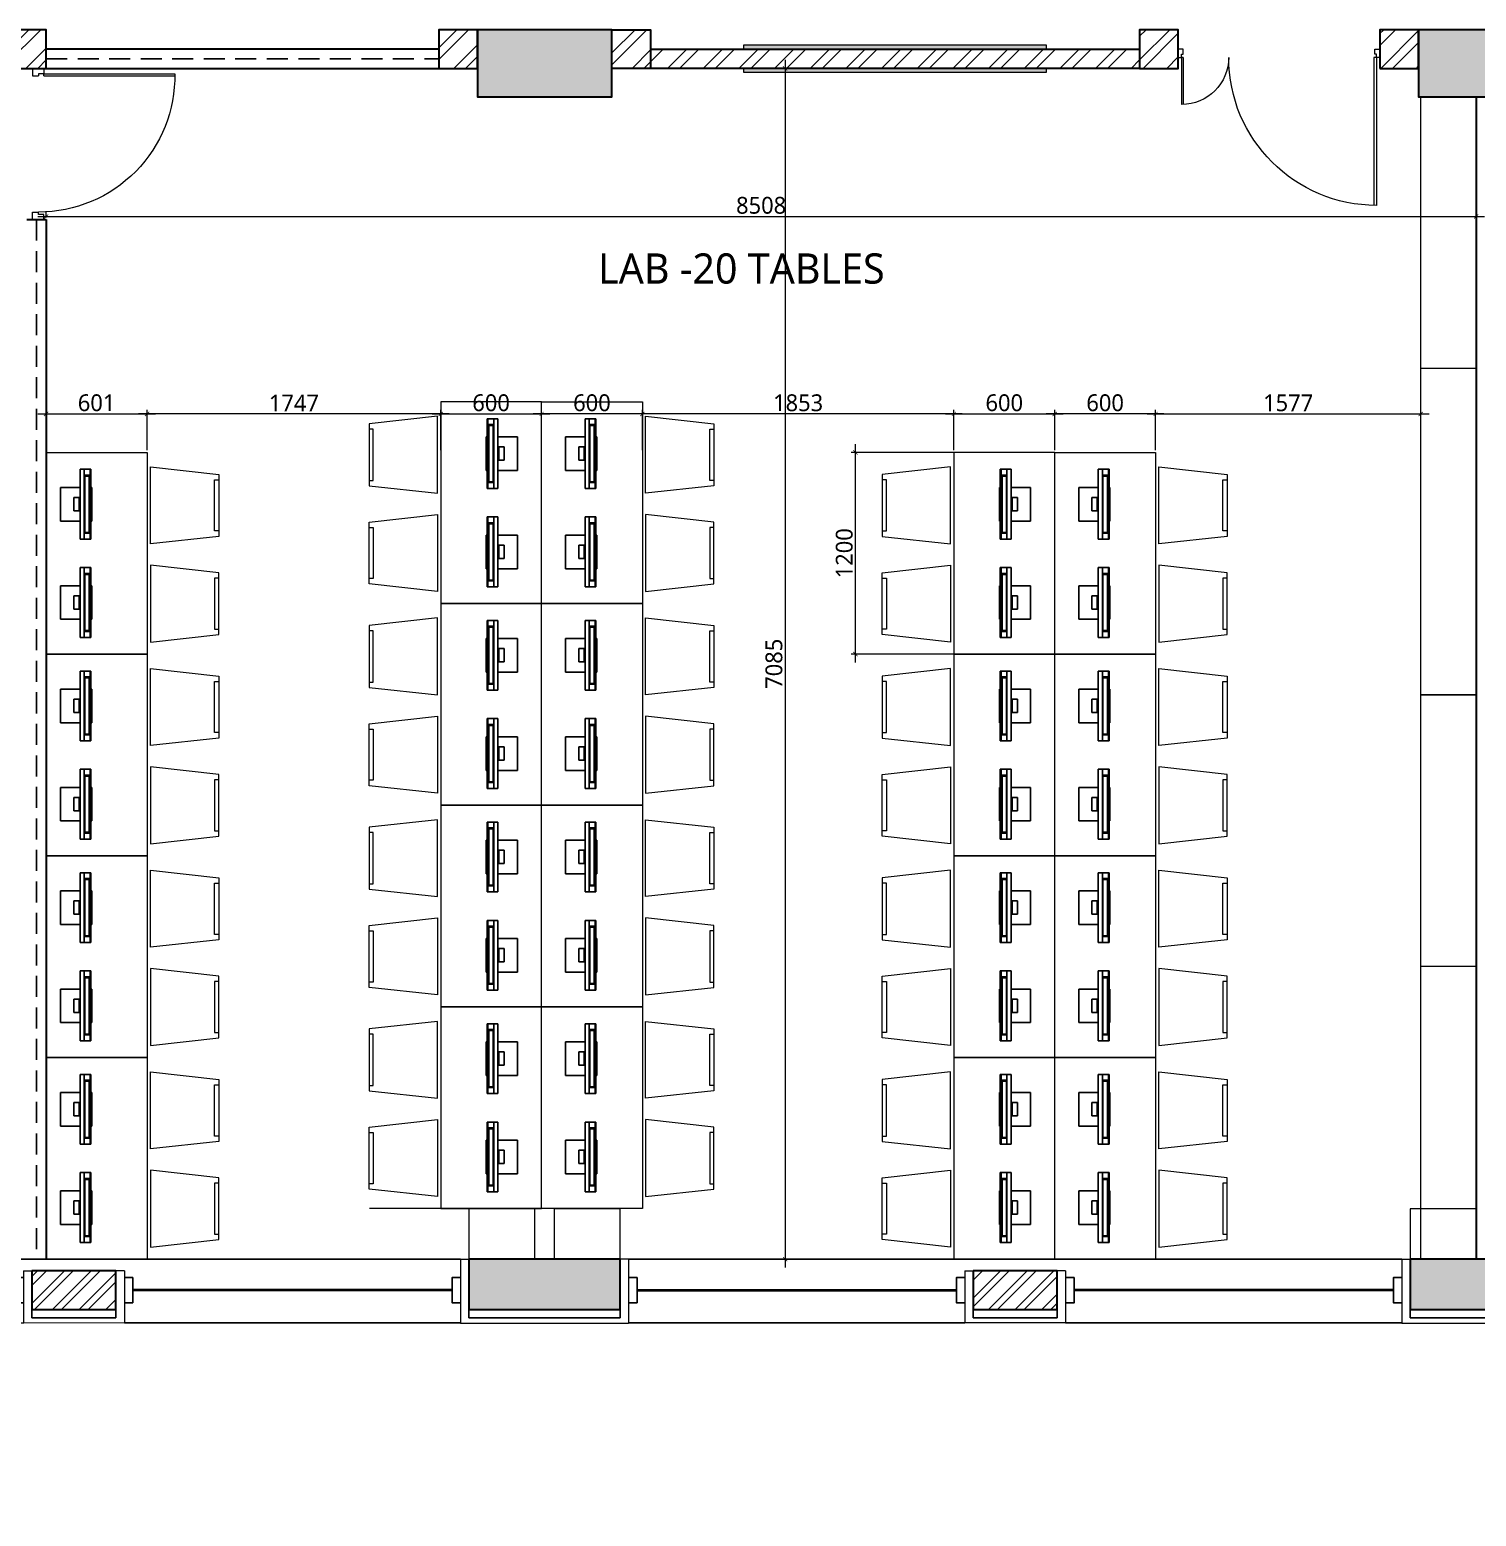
# Model space of a CAD drawing. Header units: millimetres. Extents: x 897770 to 1185420, y -692043 to -233237.
# Drawn here: x 913354 to 921961, y -596794 to -587949 of the extents above; entities that cross this region are included whole.
import ezdxf

# ---------------------------------------------------------------- set-up
doc = ezdxf.new("R2010")
doc.units = ezdxf.units.MM
doc.header["$MEASUREMENT"] = 0
doc.header["$PDMODE"] = 67
doc.linetypes.add('HIDDEN', pattern=[0.375, 0.25, -0.125])
doc.layers.get('Defpoints').update_dxf_attribs({"color": 6})
for name, color, linetype, lineweight in [('A-Detail Lines', 8, 'Continuous', 25), ('A-Door', 4, 'Continuous', 9), ('A-Wall Sec', 1, 'Continuous', 30), ('A-WIN', 5, 'Continuous', 25), ('ele l', 6, 'Continuous', 15), ('Fire pipe', 80, 'Continuous', 15), ('frntr', 32, 'Continuous', 13), ('I-Furniture', 34, 'Continuous', 13), ('P-SANR-FIXT', 6, 'Continuous', 9), ('S-Concrete', 40, 'Continuous', 30), ('ST CLADDING PLAN', 6, 'Continuous', 9), ('text', 7, 'Continuous', 5)]:
    doc.layers.add(name, color=color, linetype=linetype, lineweight=lineweight)
for name, color, linetype in [('A-Wall Patt', 8, 'Continuous'), ('A-Window', 4, 'Continuous'), ('S-Conc Patt', 9, 'Continuous')]:
    doc.layers.add(name, color=color, linetype=linetype)
doc.styles.get("Standard").update_dxf_attribs({"font": 'trebuc.ttf'})
doc.dimstyles.new('IIITD_WD_M @ 50', dxfattribs={"dimscale": 50, "dimtxt": 2, "dimasz": 0.5, "dimexe": 0.5, "dimexo": 0.25, "dimgap": 0.3, "dimtad": 1, "dimdec": 0, "dimrnd": 1, "dimzin": 0, "dimdsep": 46, "dimtxsty": 'Standard', "dimblk": 'ARCHTICK', "dimcen": 0.2, "dimdle": 1, "dimclrd": 8, "dimclre": 9, "dimadec": 0, "dimazin": 0, "dimtfac": 1, "dimtdec": 0, "dimtofl": 0, "dimtmove": 0, "dimatfit": 0, "dimfxl": 1, "dimtolj": 1, "dimtzin": 0, "dimlwd": -1, "dimlwe": -1, "dimarcsym": 0})
pattern_1 = [(45, (-7e-06, -78953.36), (-106.066017, 106.066017), []), (45, (70.71, -78953.36), (-106.066017, 106.066017), [])]

# ---------------------------------------------------------------- blocks, each defined once
blk = doc.blocks.new('block lft')
at = {"layer": 'S-Conc Patt'}
for points in [[(814964.5, -280341), (814964.5, -280741), (815764.5, -280741), (815764.5, -280341)], [(820564.5, -280341), (820564.5, -280741), (821364.5, -280741), (821364.5, -280341)], [(815814.5, -287956), (815814.5, -287656), (814914.5, -287656), (814914.5, -287956)], [(821414.5, -287956), (821414.5, -287656), (820514.5, -287656), (820514.5, -287956)]]:
    blk.add_hatch(color=256, dxfattribs=at).paths.add_polyline_path(points)
at = {"layer": 'S-Concrete'}
for points in [[(814964.5, -280341), (814964.5, -280741), (815764.5, -280741), (815764.5, -280341)], [(820564.5, -280341), (820564.5, -280741), (821364.5, -280741), (821364.5, -280341)], [(814914.5, -287656), (814914.5, -287956), (815814.5, -287956), (815814.5, -287656)], [(820514.5, -287656), (820514.5, -287956), (821414.5, -287956), (821414.5, -287656)]]:
    blk.add_lwpolyline(points, close=True, dxfattribs=at)
blk = doc.blocks.new('t4ww4tw3')
at = {"color": 6}
blk.add_blockref('block lft', (-48947, -228655.1), dxfattribs=at)
blk = doc.blocks.new('ERGEWRGR')
at = {"layer": 'A-Wall Patt'}
h = blk.add_hatch(dxfattribs=at)
h.set_pattern_fill('ANSI32', color=256, scale=300, angle=345, style=0)
h.paths.add_polyline_path([(938136.7, -368100.3), (938196.3, -367878.2), (938679.2, -368007.6), (938619.7, -368229.7)])
at = {"layer": 'A-Detail Lines'}
for p, q in [((938136.7, -368100.3, 0), (938123.8, -368148.6, 0)), ((938606.8, -368278, 0), (938123.8, -368148.6, 0)), ((938619.7, -368229.7, 0), (938606.8, -368278, 0))]:
    blk.add_line(p, q, dxfattribs=at)
at = {"layer": 'A-Wall Sec', "elevation": 0}
blk.add_lwpolyline([(938196.3, -367878.2), (938136.7, -368100.3), (938619.7, -368229.7), (938679.2, -368007.6)], close=True, dxfattribs=at)
blk.add_lwpolyline([(938196.3, -367878.2), (938136.7, -368100.3), (938619.7, -368229.7), (938679.2, -368007.6)], close=True, dxfattribs=at)
at = {"layer": 'A-WIN', "color": 2, "lineweight": 40}
blk.add_line((940581.3, -368636.3, 0), (938746.1, -368144.5, 0), dxfattribs=at)
at = {"layer": 'A-WIN', "color": 2, "lineweight": 40, "elevation": 0}
blk.add_lwpolyline([(936741.8, -367607.5), (938069.9, -367963.4)], dxfattribs=at)
blk.add_lwpolyline([(936741.8, -367607.5), (938069.9, -367963.4)], dxfattribs=at)
at = {"layer": 'A-Window'}
for p, q in [((936741.3, -367415.8, 0), (940677.5, -368470.5, 0)), ((940579.1, -368837.6, 0), (938647.3, -368319.9, 0))]:
    blk.add_line(p, q, dxfattribs=at)
at = {"layer": 'A-Window', "elevation": 0}
for points in [[(936674.1, -367667), (936722.3, -367679.9), (936761.2, -367535), (936712.9, -367522.1)], [(936643, -367782.9), (938067.7, -368164.7)], [(938098.8, -368048.7), (938050.5, -368035.8), (938089.3, -367890.9), (938137.6, -367903.9)], [(938678.3, -368204), (938726.6, -368217), (938765.5, -368072.1), (938717.2, -368059.1)], [(940610.2, -368721.7), (940561.9, -368708.7), (940600.7, -368563.8), (940649, -368576.8)]]:
    blk.add_lwpolyline(points, dxfattribs=at)
at = {"layer": 'ST CLADDING PLAN'}
for p, q in [((936741.3, -367415.8, 0), (936643, -367782.9, 0)), ((936741.3, -367415.8, 0), (936693, -367402.9, 0)), ((938148, -367865.2, 0), (938067.7, -368164.7, 0)), ((938148, -367865.2, 0), (938196.3, -367878.2, 0)), ((938727.5, -368020.5, 0), (938647.3, -368319.9, 0)), ((938727.5, -368020.5, 0), (938679.2, -368007.6, 0)), ((938647.3, -368319.9, 0), (938067.7, -368164.7, 0)), ((940677.5, -368470.5, 0), (940579.1, -368837.6, 0)), ((940677.5, -368470.5, 0), (940725.8, -368483.5, 0))]:
    blk.add_line(p, q, dxfattribs=at)
blk = doc.blocks.new('ERTGWERTGWERGT')
at = {"layer": 'A-Wall Patt'}
h = blk.add_hatch(dxfattribs=at)
h.set_pattern_fill('ANSI32', color=256, scale=300, angle=345, style=0)
h.paths.add_polyline_path([(943545.9, -369549.7), (943605.4, -369327.5), (944088.4, -369457), (944028.9, -369679.1)])
at = {"layer": 'A-Detail Lines'}
for p, q in [((943545.9, -369549.7, 0), (943533, -369598, 0)), ((944015.9, -369727.4, 0), (943533, -369598, 0)), ((944028.9, -369679.1, 0), (944015.9, -369727.4, 0))]:
    blk.add_line(p, q, dxfattribs=at)
at = {"layer": 'A-Wall Sec', "elevation": 0}
blk.add_lwpolyline([(943605.4, -369327.5), (943545.9, -369549.7), (944028.9, -369679.1), (944088.4, -369457)], close=True, dxfattribs=at)
blk.add_lwpolyline([(943605.4, -369327.5), (943545.9, -369549.7), (944028.9, -369679.1), (944088.4, -369457)], close=True, dxfattribs=at)
at = {"layer": 'A-WIN', "color": 2, "lineweight": 40}
blk.add_line((945990.5, -370085.7, 0), (944155.2, -369593.9, 0), dxfattribs=at)
at = {"layer": 'A-WIN', "color": 2, "lineweight": 40, "elevation": 0}
blk.add_lwpolyline([(941643.8, -368921), (943479.1, -369412.7)], dxfattribs=at)
blk.add_lwpolyline([(941643.8, -368921), (943479.1, -369412.7)], dxfattribs=at)
at = {"layer": 'A-Window'}
for p, q in [((941643.4, -368729.4, 0), (946086.7, -369919.9, 0)), ((945988.3, -370287, 0), (944056.5, -369769.3, 0))]:
    blk.add_line(p, q, dxfattribs=at)
at = {"layer": 'A-Window', "elevation": 0}
for points in [[(941576.1, -368980.5), (941624.4, -368993.4), (941663.2, -368848.5), (941614.9, -368835.6)], [(941545.1, -369096.4), (943476.9, -369614)], [(943508, -369498.1), (943459.7, -369485.2), (943498.5, -369340.3), (943546.8, -369353.2)], [(944087.5, -369653.4), (944135.8, -369666.4), (944174.7, -369521.5), (944126.4, -369508.5)], [(946019.4, -370171.1), (945971.1, -370158.1), (946009.9, -370013.2), (946058.2, -370026.2)]]:
    blk.add_lwpolyline(points, dxfattribs=at)
at = {"layer": 'ST CLADDING PLAN'}
for p, q in [((941643.4, -368729.4, 0), (941545.1, -369096.4, 0)), ((941643.4, -368729.4, 0), (941595.1, -368716.4, 0)), ((943557.2, -369314.6, 0), (943476.9, -369614, 0)), ((943557.2, -369314.6, 0), (943605.4, -369327.5, 0)), ((944136.7, -369469.9, 0), (944088.4, -369457, 0)), ((944136.7, -369469.9, 0), (944056.5, -369769.3, 0)), ((944056.5, -369769.3, 0), (943476.9, -369614, 0)), ((946086.7, -369919.9, 0), (945988.3, -370287, 0)), ((946086.7, -369919.9, 0), (946135, -369932.9, 0))]:
    blk.add_line(p, q, dxfattribs=at)
blk = doc.blocks.new('wtrtrwtw')
at = {"layer": 'A-Wall Patt'}
for p, q in [((915967.5, -367410.6), (915967.5, -367460.6, 0)), ((916867.5, -367410.6), (916867.5, -367460.6, 0)), ((921567.5, -367410.6), (921567.5, -367460.6, 0)), ((915967.5, -367460.6, 0), (916867.5, -367460.6, 0)), ((921567.5, -367460.6, 0), (922467.5, -367460.6, 0))]:
    blk.add_line(p, q, dxfattribs=at)
at = {"layer": 'ST CLADDING PLAN'}
for p, q in [((915917.5, -367490.6, 0), (916917.5, -367490.6, 0)), ((921517.5, -367490.6, 0), (922517.5, -367490.6, 0))]:
    blk.add_line(p, q, dxfattribs=at)
blk = doc.blocks.new('TFT Monitor - TFT Monitor-55-Level 1')
at = {"layer": 'A-Detail Lines'}
for p, q in [((-35, 31.1), (-35, 35.3)), ((-35, 35.3), (380, 35.3)), ((-35, 31), (-35, 31.1)), ((-35, 31.1), (380, 31.1)), ((-35, -4.4), (-35, 31)), ((-35, 31), (380, 31)), ((0, 28.4), (345, 28.4)), ((0, -1.8), (0, 28.4)), ((5, 24.9), (0, 28.4)), ((5, -1.8), (5, 24.9)), ((5, 24.9), (340, 24.9)), ((72.5, 35.4), (72.5, 39.8)), ((72.5, 39.8), (272.5, 39.8)), ((272.5, 39.8), (272.5, 35.4)), ((345, 28.4), (340, 24.9)), ((340, 24.9), (340, -1.8)), ((345, 28.4), (345, -1.8)), ((380, 35.3), (380, 31.1)), ((380, 31.1), (380, 31)), ((380, 31), (380, -4.4)), ((-35, -29.3), (-35, -4.4)), ((-35, -4.4), (380, -4.4)), ((-35, -29.3), (380, -29.3)), ((345, -1.8), (0, -1.8)), ((72.5, -145.2), (72.5, -29.2)), ((132.5, -35), (132.5, -29.5)), ((132.5, -35), (212.5, -35)), ((132.5, -66.9), (132.5, -35.4)), ((132.5, -66.9), (212.5, -66.9)), ((212.5, -29.5), (212.5, -35)), ((212.5, -34.7), (212.5, -66.9)), ((272.5, -29.2), (272.5, -145.2)), ((380, -4.4), (380, -29.3)), ((72.5, -145.2), (272.5, -145.2))]:
    blk.add_line(p, q, dxfattribs=at)
blk = doc.blocks.new('Chair Student - Medium - Chair Student - Medium-54-Level 1')
for p, q in [((-228.6, 254), (228.6, 254)), ((-184.2, -152.4), (-228.6, 254)), ((228.6, 254), (184.2, -152.4)), ((184.2, -152.4), (-184.2, -152.4)), ((-152.4, -152.4), (-152.4, -127)), ((-152.4, -127), (152.4, -127)), ((152.4, -127), (152.4, -152.4))]:
    blk.add_line(p, q)
blk = doc.blocks.new('A$C3CEC27A9')
at = {"layer": 'A-Detail Lines', "lineweight": 18}
for centre, radius, start, end in [((-1181.2, -50.7), 880, 270, 0), ((-21.2, -50.7), 280, 180, 270)]:
    blk.add_arc(centre, radius, start, end, dxfattribs=at)
at = {"layer": 'A-Door', "lineweight": 18}
for p, q in [((-1181.2, -50.7), (-1181.2, -930.7)), ((-1181.2, -50.7), (-1165.6, -50.7)), ((-1165.6, -50.7), (-1165.6, -930.5)), ((-30, -50.7), (-21.2, -50.7)), ((-29.9, -50.7), (-29.9, -330.5)), ((-21.2, -50.7), (-21.2, -330.7))]:
    blk.add_line(p, q, dxfattribs=at)
at = {"layer": 'A-Door'}
for points in [[(-1181.2, -50.7), (-1181.2, -30.7), (-1171.2, -30.7), (-1171.2, -0.7), (-1201.2, -0.7), (-1201.2, -50.7), (-1181.2, -50.7)], [(-21.2, -50.7), (-21.2, -30.7), (-31.2, -30.7), (-31.2, -0.7), (-1.2, -0.7), (-1.2, -50.7), (-21.2, -50.7)]]:
    blk.add_lwpolyline(points, dxfattribs=at)
blk = doc.blocks.new('ABL_Door_S - 1000 x 2100-11-3 Second Floor Lvl')
at = {"layer": 'A-Door'}
blk.add_arc((-450, -2.5), 900, 269.04503, 0, dxfattribs=at)
at = {"layer": 'ele l'}
for p, q in [((-500, 37.5), (-450, 37.5)), ((-500, -37.5), (-500, 37.5)), ((-450, 37.5), (-450, -2.5)), ((450, 37.5), (450, -2.5)), ((500, 37.5), (450, 37.5)), ((500, -37.5), (500, 37.5)), ((-500, -37.5), (-465, -37.5)), ((-465, -2.5), (-450, -2.5)), ((-465, -37.5), (-465, -2.5)), ((-465, -37.5), (-465, -902.4)), ((-450, -37.5), (-465, -37.5)), ((-450, -37.5), (-450, -902.5)), ((465, -2.5), (450, -2.5)), ((465, -37.5), (465, -2.5)), ((500, -37.5), (465, -37.5))]:
    blk.add_line(p, q, dxfattribs=at)
blk = doc.blocks.new('A$C036A7D3A')
at = {"layer": 'I-Furniture'}
blk.add_hatch(color=160, dxfattribs=at).paths.add_polyline_path([(-18.4, -1753.5), (-18.4, 46.2), (6.6, 46.2), (6.6, -1753.5)])
at = {"layer": 'I-Furniture', "elevation": 0}
blk.add_lwpolyline([(-18.4, -1753.5), (-18.4, 46.2), (6.6, 46.2), (6.6, -1753.5)], close=True, dxfattribs=at)
blk = doc.blocks.new('_ArchTick')
at = {"color": 0, "linetype": 'ByBlock', "const_width": 0.15}
blk.add_lwpolyline([(-0.5, -0.5), (0.5, 0.5)], dxfattribs=at)
blk = doc.blocks.new('*D1153')
at = {"layer": 'Defpoints', "color": 0, "transparency": 16777216}
for p in [(919452.5, -590235.4), (918852.5, -590464.4, 0), (919452.5, -590464.4, 0)]:
    blk.add_point(p, dxfattribs=at)
at = {"layer": 'P-SANR-FIXT', "color": 9, "transparency": 16777216}
for p, q in [((918852.5, -590451.9), (918852.5, -590210.4)), ((919452.5, -590451.9), (919452.5, -590210.4))]:
    blk.add_line(p, q, dxfattribs=at)
at = {"layer": 'P-SANR-FIXT', "color": 8, "transparency": 16777216}
blk.add_line((918802.5, -590235.4), (919502.5, -590235.4), dxfattribs=at)
at = {"layer": 'P-SANR-FIXT', "color": 8, "transparency": 16777216, "xscale": 25, "yscale": 25, "zscale": 25, "rotation": 180}
blk.add_blockref('_ArchTick', (918852.5, -590235.4), dxfattribs=at)
at = {"layer": 'P-SANR-FIXT', "color": 8, "transparency": 16777216, "xscale": 25, "yscale": 25, "zscale": 25}
blk.add_blockref('_ArchTick', (919452.5, -590235.4), dxfattribs=at)
at = {"layer": 'P-SANR-FIXT', "color": 0, "transparency": 16777216, "insert": (919152.5, -590169.4), "char_height": 100, "attachment_point": 5}
blk.add_mtext('\\A1;600', dxfattribs=at)
blk = doc.blocks.new('*D1154')
at = {"layer": 'Defpoints', "color": 0, "transparency": 16777216}
for p in [(918266.7, -590464.4), (918957.4, -590464.4, 0), (918957.4, -591664.4, 0)]:
    blk.add_point(p, dxfattribs=at)
at = {"layer": 'P-SANR-FIXT', "color": 9, "transparency": 16777216}
for p, q in [((918944.9, -590464.4), (918241.7, -590464.4)), ((918944.9, -591664.4), (918241.7, -591664.4))]:
    blk.add_line(p, q, dxfattribs=at)
at = {"layer": 'P-SANR-FIXT', "color": 8, "transparency": 16777216}
blk.add_line((918266.7, -591714.4), (918266.7, -590414.4), dxfattribs=at)
at = {"layer": 'P-SANR-FIXT', "color": 8, "transparency": 16777216, "xscale": 25, "yscale": 25, "zscale": 25}
for p, rotation in [((918266.7, -590464.4), 90), ((918266.7, -591664.4), 270)]:
    blk.add_blockref('_ArchTick', p, dxfattribs=dict(at, rotation=rotation))
at = {"layer": 'P-SANR-FIXT', "color": 0, "transparency": 16777216, "insert": (918200.8, -591064.4), "char_height": 100, "attachment_point": 5, "rotation": 90}
blk.add_mtext('\\A1;1200', dxfattribs=at)
blk = doc.blocks.new('*D1133')
at = {"layer": 'Defpoints', "color": 0, "transparency": 16777216}
for p in [(916999.3, -590235.4), (916999.3, -590464.4, 0), (918852.5, -590464.4, 0)]:
    blk.add_point(p, dxfattribs=at)
at = {"layer": 'P-SANR-FIXT', "color": 9, "transparency": 16777216}
for p, q in [((916999.3, -590451.9), (916999.3, -590210.4)), ((918852.5, -590451.9), (918852.5, -590210.4))]:
    blk.add_line(p, q, dxfattribs=at)
at = {"layer": 'P-SANR-FIXT', "color": 8, "transparency": 16777216}
blk.add_line((918902.5, -590235.4), (916949.3, -590235.4), dxfattribs=at)
at = {"layer": 'P-SANR-FIXT', "color": 8, "transparency": 16777216, "xscale": 25, "yscale": 25, "zscale": 25, "rotation": 180}
blk.add_blockref('_ArchTick', (916999.3, -590235.4), dxfattribs=at)
at = {"layer": 'P-SANR-FIXT', "color": 8, "transparency": 16777216, "xscale": 25, "yscale": 25, "zscale": 25}
blk.add_blockref('_ArchTick', (918852.5, -590235.4), dxfattribs=at)
at = {"layer": 'P-SANR-FIXT', "color": 0, "transparency": 16777216, "insert": (917925.9, -590169.5), "char_height": 100, "attachment_point": 5}
blk.add_mtext('\\A1;1853', dxfattribs=at)
blk = doc.blocks.new('*D1134')
at = {"layer": 'Defpoints', "color": 0, "transparency": 16777216}
for p in [(916399.3, -590235.4), (916399.3, -590464.4, 0), (916999.3, -590464.4, 0)]:
    blk.add_point(p, dxfattribs=at)
at = {"layer": 'P-SANR-FIXT', "color": 9, "transparency": 16777216}
for p, q in [((916399.3, -590451.9), (916399.3, -590210.4)), ((916999.3, -590451.9), (916999.3, -590210.4))]:
    blk.add_line(p, q, dxfattribs=at)
at = {"layer": 'P-SANR-FIXT', "color": 8, "transparency": 16777216}
blk.add_line((917049.3, -590235.4), (916349.3, -590235.4), dxfattribs=at)
at = {"layer": 'P-SANR-FIXT', "color": 8, "transparency": 16777216, "xscale": 25, "yscale": 25, "zscale": 25, "rotation": 180}
blk.add_blockref('_ArchTick', (916399.3, -590235.4), dxfattribs=at)
at = {"layer": 'P-SANR-FIXT', "color": 8, "transparency": 16777216, "xscale": 25, "yscale": 25, "zscale": 25}
blk.add_blockref('_ArchTick', (916999.3, -590235.4), dxfattribs=at)
at = {"layer": 'P-SANR-FIXT', "color": 0, "transparency": 16777216, "insert": (916699.3, -590169.4), "char_height": 100, "attachment_point": 5}
blk.add_mtext('\\A1;600', dxfattribs=at)
blk = doc.blocks.new('*D1135')
at = {"layer": 'Defpoints', "color": 0, "transparency": 16777216}
for p in [(916399.3, -590235.4), (915799.3, -590464.4, 0), (916399.3, -590464.4, 0)]:
    blk.add_point(p, dxfattribs=at)
at = {"layer": 'P-SANR-FIXT', "color": 9, "transparency": 16777216}
for p, q in [((915799.3, -590451.9), (915799.3, -590210.4)), ((916399.3, -590451.9), (916399.3, -590210.4))]:
    blk.add_line(p, q, dxfattribs=at)
at = {"layer": 'P-SANR-FIXT', "color": 8, "transparency": 16777216}
blk.add_line((915749.3, -590235.4), (916449.3, -590235.4), dxfattribs=at)
at = {"layer": 'P-SANR-FIXT', "color": 8, "transparency": 16777216, "xscale": 25, "yscale": 25, "zscale": 25, "rotation": 180}
blk.add_blockref('_ArchTick', (915799.3, -590235.4), dxfattribs=at)
at = {"layer": 'P-SANR-FIXT', "color": 8, "transparency": 16777216, "xscale": 25, "yscale": 25, "zscale": 25}
blk.add_blockref('_ArchTick', (916399.3, -590235.4), dxfattribs=at)
at = {"layer": 'P-SANR-FIXT', "color": 0, "transparency": 16777216, "insert": (916099.3, -590169.4), "char_height": 100, "attachment_point": 5}
blk.add_mtext('\\A1;600', dxfattribs=at)
blk = doc.blocks.new('*D1136')
at = {"layer": 'Defpoints', "color": 0, "transparency": 16777216}
for p in [(914052.5, -590235.4), (914052.5, -590464.4, 0), (915799.3, -590464.4, 0)]:
    blk.add_point(p, dxfattribs=at)
at = {"layer": 'P-SANR-FIXT', "color": 9, "transparency": 16777216}
for p, q in [((914052.5, -590451.9), (914052.5, -590210.4)), ((915799.3, -590451.9), (915799.3, -590210.4))]:
    blk.add_line(p, q, dxfattribs=at)
at = {"layer": 'P-SANR-FIXT', "color": 8, "transparency": 16777216}
blk.add_line((915849.3, -590235.4), (914002.5, -590235.4), dxfattribs=at)
at = {"layer": 'P-SANR-FIXT', "color": 8, "transparency": 16777216, "xscale": 25, "yscale": 25, "zscale": 25, "rotation": 180}
blk.add_blockref('_ArchTick', (914052.5, -590235.4), dxfattribs=at)
at = {"layer": 'P-SANR-FIXT', "color": 8, "transparency": 16777216, "xscale": 25, "yscale": 25, "zscale": 25}
blk.add_blockref('_ArchTick', (915799.3, -590235.4), dxfattribs=at)
at = {"layer": 'P-SANR-FIXT', "color": 0, "transparency": 16777216, "insert": (914925.9, -590170.4), "char_height": 100, "attachment_point": 5}
blk.add_mtext('\\A1;1747', dxfattribs=at)
blk = doc.blocks.new('*D1137')
at = {"layer": 'Defpoints', "color": 0, "transparency": 16777216}
for p in [(914052.5, -590235.4), (913451.9, -590464.4, 0), (914052.5, -590464.4, 0)]:
    blk.add_point(p, dxfattribs=at)
at = {"layer": 'P-SANR-FIXT', "color": 9, "transparency": 16777216}
for p, q in [((913451.9, -590451.9), (913451.9, -590210.4)), ((914052.5, -590451.9), (914052.5, -590210.4))]:
    blk.add_line(p, q, dxfattribs=at)
at = {"layer": 'P-SANR-FIXT', "color": 8, "transparency": 16777216}
blk.add_line((913401.9, -590235.4), (914102.5, -590235.4), dxfattribs=at)
at = {"layer": 'P-SANR-FIXT', "color": 8, "transparency": 16777216, "xscale": 25, "yscale": 25, "zscale": 25, "rotation": 180}
blk.add_blockref('_ArchTick', (913451.9, -590235.4), dxfattribs=at)
at = {"layer": 'P-SANR-FIXT', "color": 8, "transparency": 16777216, "xscale": 25, "yscale": 25, "zscale": 25}
blk.add_blockref('_ArchTick', (914052.5, -590235.4), dxfattribs=at)
at = {"layer": 'P-SANR-FIXT', "color": 0, "transparency": 16777216, "insert": (913752.2, -590169.4), "char_height": 100, "attachment_point": 5}
blk.add_mtext('\\A1;601', dxfattribs=at)
blk = doc.blocks.new('*D1138')
at = {"layer": 'Defpoints', "color": 0, "transparency": 16777216}
for p in [(919452.5, -590235.4), (919452.5, -590464.4, 0), (920052.5, -590464.4, 0)]:
    blk.add_point(p, dxfattribs=at)
at = {"layer": 'P-SANR-FIXT', "color": 9, "transparency": 16777216}
for p, q in [((919452.5, -590451.9), (919452.5, -590210.4)), ((920052.5, -590451.9), (920052.5, -590210.4))]:
    blk.add_line(p, q, dxfattribs=at)
at = {"layer": 'P-SANR-FIXT', "color": 8, "transparency": 16777216}
blk.add_line((920102.5, -590235.4), (919402.5, -590235.4), dxfattribs=at)
at = {"layer": 'P-SANR-FIXT', "color": 8, "transparency": 16777216, "xscale": 25, "yscale": 25, "zscale": 25, "rotation": 180}
blk.add_blockref('_ArchTick', (919452.5, -590235.4), dxfattribs=at)
at = {"layer": 'P-SANR-FIXT', "color": 8, "transparency": 16777216, "xscale": 25, "yscale": 25, "zscale": 25}
blk.add_blockref('_ArchTick', (920052.5, -590235.4), dxfattribs=at)
at = {"layer": 'P-SANR-FIXT', "color": 0, "transparency": 16777216, "insert": (919752.5, -590169.4), "char_height": 100, "attachment_point": 5}
blk.add_mtext('\\A1;600', dxfattribs=at)
blk = doc.blocks.new('*D1139')
at = {"layer": 'Defpoints', "color": 0, "transparency": 16777216}
for p in [(921630, -590235.4), (920052.5, -590464.4, 0), (921630, -590464.4, 0)]:
    blk.add_point(p, dxfattribs=at)
at = {"layer": 'P-SANR-FIXT', "color": 9, "transparency": 16777216}
for p, q in [((920052.5, -590451.9), (920052.5, -590210.4)), ((921630, -590451.9), (921630, -590210.4))]:
    blk.add_line(p, q, dxfattribs=at)
at = {"layer": 'P-SANR-FIXT', "color": 8, "transparency": 16777216}
blk.add_line((920002.5, -590235.4), (921680, -590235.4), dxfattribs=at)
at = {"layer": 'P-SANR-FIXT', "color": 8, "transparency": 16777216, "xscale": 25, "yscale": 25, "zscale": 25, "rotation": 180}
blk.add_blockref('_ArchTick', (920052.5, -590235.4), dxfattribs=at)
at = {"layer": 'P-SANR-FIXT', "color": 8, "transparency": 16777216, "xscale": 25, "yscale": 25, "zscale": 25}
blk.add_blockref('_ArchTick', (921630, -590235.4), dxfattribs=at)
at = {"layer": 'P-SANR-FIXT', "color": 0, "transparency": 16777216, "insert": (920841.3, -590169.7), "char_height": 100, "attachment_point": 5}
blk.add_mtext('\\A1;1577', dxfattribs=at)
blk = doc.blocks.new('*D1935')
at = {"layer": 'Defpoints', "color": 0, "transparency": 16777216}
for p in [(913451.7, -589079.4, 0), (921960, -589060.6), (921960, -589079.4)]:
    blk.add_point(p, dxfattribs=at)
at = {"layer": 'P-SANR-FIXT', "color": 8, "transparency": 16777216}
blk.add_line((913401.7, -589060.6), (922010, -589060.6), dxfattribs=at)
at = {"layer": 'P-SANR-FIXT', "color": 9, "transparency": 16777216}
for p, q in [((913451.7, -589066.9), (913451.7, -589035.6)), ((921960, -589066.9), (921960, -589035.6))]:
    blk.add_line(p, q, dxfattribs=at)
at = {"layer": 'P-SANR-FIXT', "color": 8, "transparency": 16777216, "xscale": 25, "yscale": 25, "zscale": 25, "rotation": 180}
blk.add_blockref('_ArchTick', (913451.7, -589060.6), dxfattribs=at)
at = {"layer": 'P-SANR-FIXT', "color": 8, "transparency": 16777216, "xscale": 25, "yscale": 25, "zscale": 25}
blk.add_blockref('_ArchTick', (921960, -589060.6), dxfattribs=at)
at = {"layer": 'P-SANR-FIXT', "color": 0, "transparency": 16777216, "insert": (917705.9, -588994.7), "char_height": 100, "attachment_point": 5}
blk.add_mtext('\\A1;8508', dxfattribs=at)
blk = doc.blocks.new('*D1944')
at = {"layer": 'Defpoints', "color": 0, "transparency": 16777216}
for p in [(917047.5, -588179.4, 0), (917047.5, -595264.4, 0), (917848.4, -595264.4)]:
    blk.add_point(p, dxfattribs=at)
at = {"layer": 'P-SANR-FIXT', "color": 9, "transparency": 16777216}
for p, q in [((917060, -588179.4), (917873.4, -588179.4)), ((917060, -595264.4), (917873.4, -595264.4))]:
    blk.add_line(p, q, dxfattribs=at)
at = {"layer": 'P-SANR-FIXT', "color": 8, "transparency": 16777216}
blk.add_line((917848.4, -588129.4), (917848.4, -595314.4), dxfattribs=at)
at = {"layer": 'P-SANR-FIXT', "color": 8, "transparency": 16777216, "xscale": 25, "yscale": 25, "zscale": 25}
for p, rotation in [((917848.4, -588179.4), 90), ((917848.4, -595264.4), 270)]:
    blk.add_blockref('_ArchTick', p, dxfattribs=dict(at, rotation=rotation))
at = {"layer": 'P-SANR-FIXT', "color": 0, "transparency": 16777216, "insert": (917782.5, -591721.9), "char_height": 100, "attachment_point": 5, "rotation": 90}
blk.add_mtext('\\A1;7085', dxfattribs=at)

msp = doc.modelspace()

# ---------------------------------------------------------------- hatches: boundary and pattern name
at = {"layer": 'A-Wall Patt'}
h = msp.add_hatch(dxfattribs=at)
h.set_pattern_fill('ANSI32', color=256, scale=400, style=0)
h.set_pattern_definition(pattern_1)
h.paths.add_polyline_path([(913452.5, -587949.4), (913222.5, -587949.4), (913222.5, -588179.4), (913452.5, -588179.4)])
h = msp.add_hatch(dxfattribs=at)
h.set_pattern_fill('ANSI32', color=256, scale=400, style=0)
h.set_pattern_definition(pattern_1)
h.paths.add_polyline_path([(916017.5, -587949.4), (915787.5, -587949.4), (915787.5, -588179.4), (916017.5, -588179.4)])
h = msp.add_hatch(dxfattribs=at)
h.set_pattern_fill('ANSI32', color=256, scale=400, style=0)
h.set_pattern_definition(pattern_1)
h.paths.add_polyline_path([(917047.5, -587949.4), (916817.5, -587949.4), (916817.5, -588179.4), (917047.5, -588179.4)])
h = msp.add_hatch(dxfattribs=at)
h.set_pattern_fill('ANSI32', color=256, scale=400, style=0)
h.set_pattern_definition(pattern_1)
h.paths.add_polyline_path([(920187.5, -588064.4), (920187.5, -587949.4), (919957.5, -587949.4), (919957.5, -588179.4), (920187.5, -588179.4), (920187.5, -588114.4), (920187.5, -588114.4), (920187.5, -588064.4)])
h = msp.add_hatch(dxfattribs=at)
h.set_pattern_fill('ANSI32', color=256, scale=400, style=0)
h.set_pattern_definition(pattern_1)
h.paths.add_polyline_path([(921617.5, -587949.4), (921387.5, -587949.4), (921387.5, -588179.4), (921617.5, -588179.4)])
h = msp.add_hatch(dxfattribs=at)
h.set_pattern_fill('ANSI32', color=256, scale=400, style=0)
h.set_pattern_definition(pattern_1)
h.paths.add_polyline_path([(919957.5, -588064.4), (917047.5, -588064.4), (917047.5, -588179.4), (919957.5, -588179.4)])

# ---------------------------------------------------------------- linework, layer by layer
at = {"layer": 'A-Detail Lines'}
msp.add_line((913491, -588179.4, 0), (913441, -588179.4, 0), dxfattribs=at)
at = {"layer": 'A-Wall Patt'}
for p, q in [((915967.5, -595564.4), (915967.5, -595614.4, 0)), ((916867.5, -595564.4), (916867.5, -595614.4, 0))]:
    msp.add_line(p, q, dxfattribs=at)
at = {"layer": 'A-Wall Sec'}
for p, q in [((921960, -588349.4, 0), (921960, -595264.4, 0)), ((913336.7, -589079.4, 0), (913451.7, -589079.4, 0)), ((913451.7, -589079.4, 0), (913452.5, -595264.4, 0))]:
    msp.add_line(p, q, dxfattribs=at)
at = {"layer": 'A-Wall Sec', "elevation": 0}
for points in [[(913452.5, -588179.4), (913452.5, -587949.4), (913222.5, -587949.4), (913222.5, -588179.4), (913452.5, -588179.4)], [(919957.5, -588179.4), (920187.5, -588179.4), (920187.5, -587949.4), (919957.5, -587949.4), (919957.5, -588179.4)], [(913452.5, -588179.4), (916017.5, -588179.4), (916017.5, -588064.4)], [(915787.5, -588064.4), (913452.5, -588064.4)], [(919957.5, -588179.4), (916817.5, -588179.4), (916817.5, -588064.4)], [(917047.5, -588064.4), (919957.5, -588064.4)]]:
    msp.add_lwpolyline(points, dxfattribs=at)
at = {"layer": 'A-Wall Sec'}
for points in [[(915787.5, -588179.4), (916017.5, -588179.4), (916017.5, -587949.4), (915787.5, -587949.4)], [(921387.5, -588179.4), (921617.5, -588179.4), (921617.5, -587949.4), (921387.5, -587949.4)]]:
    msp.add_lwpolyline(points, close=True, dxfattribs=at)
at = {"layer": 'A-Wall Sec', "elevation": 0}
msp.add_lwpolyline([(917047.5, -588179.4), (916817.5, -588179.4), (916817.5, -587949.4), (917047.5, -587949.4)], close=True, dxfattribs=at)
at = {"layer": 'A-Window', "linetype": 'HIDDEN', "ltscale": 500}
for p, q in [((913452.5, -588121.9, 0), (915787.5, -588121.9, 0)), ((913395, -589079.4, 0), (913395, -595264.4, 0))]:
    msp.add_line(p, q, dxfattribs=at)
at = {"layer": 'Fire pipe', "elevation": 0}
for points in [[(915967.5, -594964.4), (915967.5, -595264.4), (916360.1, -595264.4), (916360.1, -594964.4), (915967.5, -594964.4)], [(916475, -594964.4), (916475, -595264.4), (916867.5, -595264.4), (916867.5, -594964.4), (916475, -594964.4)], [(921567.5, -594964.4), (921567.5, -595264.4), (921960.1, -595264.4), (921960.1, -594964.4), (921567.5, -594964.4)]]:
    msp.add_lwpolyline(points, dxfattribs=at)
at = {"layer": 'frntr'}
for p, q in [((921630, -589963.2), (921960, -589963.2)), ((921630, -593520.7, 0), (921960, -593520.7, 0))]:
    msp.add_line(p, q, dxfattribs=at)
msp.add_lwpolyline([(921960, -591906.9), (921630, -591906.9), (921630, -588349.4), (921960, -588349.4)], close=True, dxfattribs=at)
at = {"layer": 'frntr', "elevation": 0}
for points in [[(915799.3, -590163.2), (915799.3, -591363.2), (916399.3, -591363.2), (916399.3, -590163.2)], [(916999.3, -590163.2), (916999.3, -591363.2), (916399.3, -591363.2), (916399.3, -590163.2)], [(914052.5, -590464.4), (914052.5, -591664.4), (913452.5, -591664.4), (913452.5, -590464.4)], [(918852.5, -590464.4), (918852.5, -591664.4), (919452.5, -591664.4), (919452.5, -590464.4)], [(920052.5, -590464.4), (920052.5, -591664.4), (919452.5, -591664.4), (919452.5, -590464.4)], [(915799.3, -591363.2), (915799.3, -592563.2), (916399.3, -592563.2), (916399.3, -591363.2)], [(916999.3, -591363.2), (916999.3, -592563.2), (916399.3, -592563.2), (916399.3, -591363.2)], [(914052.5, -591664.4), (914052.5, -592864.4), (913452.5, -592864.4), (913452.5, -591664.4)], [(918852.5, -591664.4), (918852.5, -592864.4), (919452.5, -592864.4), (919452.5, -591664.4)], [(920052.5, -591664.4), (920052.5, -592864.4), (919452.5, -592864.4), (919452.5, -591664.4)], [(921960, -595264.4), (921630, -595264.4), (921630, -591906.9), (921960, -591906.9)], [(915799.3, -592563.2), (915799.3, -593763.2), (916399.3, -593763.2), (916399.3, -592563.2)], [(916999.3, -592563.2), (916999.3, -593763.2), (916399.3, -593763.2), (916399.3, -592563.2)], [(914052.5, -592864.4), (914052.5, -594064.4), (913452.5, -594064.4), (913452.5, -592864.4)], [(918852.5, -592864.4), (918852.5, -594064.4), (919452.5, -594064.4), (919452.5, -592864.4)], [(920052.5, -592864.4), (920052.5, -594064.4), (919452.5, -594064.4), (919452.5, -592864.4)], [(915799.3, -593763.2), (915799.3, -594963.2), (916399.3, -594963.2), (916399.3, -593763.2)], [(916999.3, -593763.2), (916999.3, -594963.2), (916399.3, -594963.2), (916399.3, -593763.2)], [(914052.5, -594064.4), (914052.5, -595264.4), (913452.5, -595264.4), (913452.5, -594064.4)], [(918852.5, -594064.4), (918852.5, -595264.4), (919452.5, -595264.4), (919452.5, -594064.4)], [(920052.5, -594064.4), (920052.5, -595264.4), (919452.5, -595264.4), (919452.5, -594064.4)]]:
    msp.add_lwpolyline(points, close=True, dxfattribs=at)
at = {"layer": 'P-SANR-FIXT'}
msp.add_line((916452.5, -594963.2, 0), (915375.7, -594963.2, 0), dxfattribs=at)

# ---------------------------------------------------------------- block references
at = {"layer": 'A-Door', "xscale": -1}
msp.add_blockref('A$C3CEC27A9', (920186.4, -588063.8), dxfattribs=at)
msp.add_blockref('A$C3CEC27A9', (920186.4, -588063.8), dxfattribs=at)
at = {"layer": 'A-Door', "xscale": -0.9000000001396982, "yscale": 0.9000000000232828, "zscale": 0.9, "rotation": 90}
msp.add_blockref('ABL_Door_S - 1000 x 2100-11-3 Second Floor Lvl', (913405, -588629.4, 0), dxfattribs=at)
at = {"layer": 'A-Door', "rotation": 15.00001304188492}
for name in ['ERTGWERTGWERGT', 'ERGEWRGR']:
    msp.add_blockref(name, (-88074.4, -482814.7, 0), dxfattribs=at)
at = {"layer": 'ele l'}
msp.add_blockref('wtrtrwtw', (0, -228153.9, 0), dxfattribs=at)
at = {"layer": 'frntr', "xscale": -1}
for name, p, rotation in [('Chair Student - Medium - Chair Student - Medium-54-Level 1', (915525.6, -590478.2, 0), 270), ('TFT Monitor - TFT Monitor-55-Level 1', (916687.8, -590643.7, 0), 270), ('TFT Monitor - TFT Monitor-55-Level 1', (913683.6, -590945, 0), 270), ('Chair Student - Medium - Chair Student - Medium-54-Level 1', (918578.9, -590779.5, 0), 270), ('TFT Monitor - TFT Monitor-55-Level 1', (919741.1, -590945, 0), 270), ('TFT Monitor - TFT Monitor-55-Level 1', (916687.8, -591228.6, 0), 270), ('Chair Student - Medium - Chair Student - Medium-54-Level 1', (917272.9, -591063.1, 0), 90), ('TFT Monitor - TFT Monitor-55-Level 1', (913683.6, -591529.9, 0), 270), ('Chair Student - Medium - Chair Student - Medium-54-Level 1', (914326.2, -591364.4, 0), 90), ('TFT Monitor - TFT Monitor-55-Level 1', (919741.1, -591529.9, 0), 270), ('Chair Student - Medium - Chair Student - Medium-54-Level 1', (920326.2, -591364.4, 0), 90), ('Chair Student - Medium - Chair Student - Medium-54-Level 1', (915525.6, -591678.2, 0), 270), ('TFT Monitor - TFT Monitor-55-Level 1', (916687.8, -591843.7, 0), 270), ('TFT Monitor - TFT Monitor-55-Level 1', (913683.6, -592145, 0), 270), ('Chair Student - Medium - Chair Student - Medium-54-Level 1', (918578.9, -591979.5, 0), 270), ('TFT Monitor - TFT Monitor-55-Level 1', (919741.1, -592145, 0), 270), ('TFT Monitor - TFT Monitor-55-Level 1', (916687.8, -592428.6, 0), 270), ('Chair Student - Medium - Chair Student - Medium-54-Level 1', (917272.9, -592263.1, 0), 90), ('TFT Monitor - TFT Monitor-55-Level 1', (913683.6, -592729.9, 0), 270), ('Chair Student - Medium - Chair Student - Medium-54-Level 1', (914326.2, -592564.4, 0), 90), ('TFT Monitor - TFT Monitor-55-Level 1', (919741.1, -592729.9, 0), 270), ('Chair Student - Medium - Chair Student - Medium-54-Level 1', (920326.2, -592564.4, 0), 90), ('Chair Student - Medium - Chair Student - Medium-54-Level 1', (915525.6, -592878.2, 0), 270), ('TFT Monitor - TFT Monitor-55-Level 1', (916687.8, -593043.7, 0), 270), ('TFT Monitor - TFT Monitor-55-Level 1', (913683.6, -593345, 0), 270), ('Chair Student - Medium - Chair Student - Medium-54-Level 1', (918578.9, -593179.5, 0), 270), ('TFT Monitor - TFT Monitor-55-Level 1', (919741.1, -593345, 0), 270), ('Chair Student - Medium - Chair Student - Medium-54-Level 1', (917272.9, -593463.1, 0), 90), ('TFT Monitor - TFT Monitor-55-Level 1', (916687.8, -593628.6, 0), 270), ('TFT Monitor - TFT Monitor-55-Level 1', (913683.6, -593929.9, 0), 270), ('Chair Student - Medium - Chair Student - Medium-54-Level 1', (914326.2, -593764.4, 0), 90), ('TFT Monitor - TFT Monitor-55-Level 1', (919741.1, -593929.9, 0), 270), ('Chair Student - Medium - Chair Student - Medium-54-Level 1', (920326.2, -593764.4, 0), 90), ('Chair Student - Medium - Chair Student - Medium-54-Level 1', (915525.6, -594078.2, 0), 270), ('TFT Monitor - TFT Monitor-55-Level 1', (916687.8, -594243.7, 0), 270), ('TFT Monitor - TFT Monitor-55-Level 1', (913683.6, -594545, 0), 270), ('Chair Student - Medium - Chair Student - Medium-54-Level 1', (918578.9, -594379.5, 0), 270), ('TFT Monitor - TFT Monitor-55-Level 1', (919741.1, -594545, 0), 270), ('TFT Monitor - TFT Monitor-55-Level 1', (916687.8, -594828.6, 0), 270), ('Chair Student - Medium - Chair Student - Medium-54-Level 1', (917272.9, -594663.1, 0), 90), ('Chair Student - Medium - Chair Student - Medium-54-Level 1', (914326.2, -594964.4, 0), 90), ('Chair Student - Medium - Chair Student - Medium-54-Level 1', (920326.2, -594964.4, 0), 90), ('TFT Monitor - TFT Monitor-55-Level 1', (913683.6, -595129.9, 0), 270), ('TFT Monitor - TFT Monitor-55-Level 1', (919741.1, -595129.9, 0), 270)]:
    msp.add_blockref(name, p, dxfattribs=dict(at, rotation=rotation))
at = {"layer": 'frntr'}
for name, p, rotation in [('TFT Monitor - TFT Monitor-55-Level 1', (916110.7, -590643.7, 0), 90), ('Chair Student - Medium - Chair Student - Medium-54-Level 1', (917272.9, -590478.2, 0), 90), ('Chair Student - Medium - Chair Student - Medium-54-Level 1', (914326.2, -590779.5, 0), 90), ('TFT Monitor - TFT Monitor-55-Level 1', (919164, -590945, 0), 90), ('Chair Student - Medium - Chair Student - Medium-54-Level 1', (920326.2, -590779.5, 0), 90), ('Chair Student - Medium - Chair Student - Medium-54-Level 1', (915525.6, -591063.1, 0), 270), ('TFT Monitor - TFT Monitor-55-Level 1', (916110.7, -591228.6, 0), 90), ('Chair Student - Medium - Chair Student - Medium-54-Level 1', (918578.9, -591364.4, 0), 270), ('TFT Monitor - TFT Monitor-55-Level 1', (919164, -591529.9, 0), 90), ('TFT Monitor - TFT Monitor-55-Level 1', (916110.7, -591843.7, 0), 90), ('Chair Student - Medium - Chair Student - Medium-54-Level 1', (917272.9, -591678.2, 0), 90), ('Chair Student - Medium - Chair Student - Medium-54-Level 1', (914326.2, -591979.5, 0), 90), ('TFT Monitor - TFT Monitor-55-Level 1', (919164, -592145, 0), 90), ('Chair Student - Medium - Chair Student - Medium-54-Level 1', (920326.2, -591979.5, 0), 90), ('Chair Student - Medium - Chair Student - Medium-54-Level 1', (915525.6, -592263.1, 0), 270), ('TFT Monitor - TFT Monitor-55-Level 1', (916110.7, -592428.6, 0), 90), ('Chair Student - Medium - Chair Student - Medium-54-Level 1', (918578.9, -592564.4, 0), 270), ('TFT Monitor - TFT Monitor-55-Level 1', (919164, -592729.9, 0), 90), ('TFT Monitor - TFT Monitor-55-Level 1', (916110.7, -593043.7, 0), 90), ('Chair Student - Medium - Chair Student - Medium-54-Level 1', (917272.9, -592878.2, 0), 90), ('Chair Student - Medium - Chair Student - Medium-54-Level 1', (914326.2, -593179.5, 0), 90), ('TFT Monitor - TFT Monitor-55-Level 1', (919164, -593345, 0), 90), ('Chair Student - Medium - Chair Student - Medium-54-Level 1', (920326.2, -593179.5, 0), 90), ('Chair Student - Medium - Chair Student - Medium-54-Level 1', (915525.6, -593463.1, 0), 270), ('TFT Monitor - TFT Monitor-55-Level 1', (916110.7, -593628.6, 0), 90), ('Chair Student - Medium - Chair Student - Medium-54-Level 1', (918578.9, -593764.4, 0), 270), ('TFT Monitor - TFT Monitor-55-Level 1', (919164, -593929.9, 0), 90), ('Chair Student - Medium - Chair Student - Medium-54-Level 1', (917272.9, -594078.2, 0), 90), ('TFT Monitor - TFT Monitor-55-Level 1', (916110.7, -594243.7, 0), 90), ('Chair Student - Medium - Chair Student - Medium-54-Level 1', (914326.2, -594379.5, 0), 90), ('TFT Monitor - TFT Monitor-55-Level 1', (919164, -594545, 0), 90), ('Chair Student - Medium - Chair Student - Medium-54-Level 1', (920326.2, -594379.5, 0), 90), ('Chair Student - Medium - Chair Student - Medium-54-Level 1', (915525.6, -594663.1, 0), 270), ('TFT Monitor - TFT Monitor-55-Level 1', (916110.7, -594828.6, 0), 90), ('Chair Student - Medium - Chair Student - Medium-54-Level 1', (918578.9, -594964.4, 0), 270), ('TFT Monitor - TFT Monitor-55-Level 1', (919164, -595129.9, 0), 90)]:
    msp.add_blockref(name, p, dxfattribs=dict(at, rotation=rotation))
at = {"layer": 'I-Furniture', "rotation": 90}
for p in [(917648.9, -588045.9, 0), (917648.9, -588185.9, 0)]:
    msp.add_blockref('A$C036A7D3A', p, dxfattribs=at)
at = {"layer": 'S-Concrete', "color": 6}
msp.add_blockref('t4ww4tw3', (150000, -78953.4), dxfattribs=at)

# ---------------------------------------------------------------- texts
at = {"layer": 'text', "insert": (917588.2, -589371.4), "char_height": 180, "attachment_point": 5}
msp.add_mtext('LAB -20 TABLES', dxfattribs=at)

# ---------------------------------------------------------------- dimensions: what is measured, and where the dimension line sits
at = {"layer": 'P-SANR-FIXT'}
for base, p1, p2, angle, picture, middle in [((917848.4, -595264.4), (917047.5, -588179.4, 0), (917047.5, -595264.4, 0), 90, '*D1944', (917782.5, -591721.9)), ((914052.5, -590235.4), (915799.3, -590464.4, 0), (914052.5, -590464.4, 0), 180, '*D1136', (914925.9, -590170.4)), ((916399.3, -590235.4), (916999.3, -590464.4, 0), (916399.3, -590464.4, 0), 180, '*D1134', (916699.3, -590169.4)), ((916999.3, -590235.4), (918852.5, -590464.4, 0), (916999.3, -590464.4, 0), 180, '*D1133', (917925.9, -590169.5)), ((919452.5, -590235.4), (920052.5, -590464.4, 0), (919452.5, -590464.4, 0), 180, '*D1138', (919752.5, -590169.4)), ((918266.7, -590464.4), (918957.4, -591664.4, 0), (918957.4, -590464.4, 0), 90, '*D1154', (918200.8, -591064.4))]:
    dim = msp.add_linear_dim(base=base, p1=p1, p2=p2, angle=angle, dimstyle='IIITD_WD_M @ 50', override={"dimfxl": 100, "dimfxlon": 1, "dimarcsym": 1}, dxfattribs=at)
    dim.commit()
    dim.dimension.update_dxf_attribs({"geometry": picture, "text_midpoint": middle})
for base, p1, p2, picture, middle in [((921960, -589060.6), (913451.7, -589079.4, 0), (921960, -589079.4), '*D1935', (917705.9, -588994.7)), ((914052.5, -590235.4), (913451.9, -590464.4, 0), (914052.5, -590464.4, 0), '*D1137', (913752.2, -590169.4)), ((916399.3, -590235.4), (915799.3, -590464.4, 0), (916399.3, -590464.4, 0), '*D1135', (916099.3, -590169.4)), ((919452.5, -590235.4), (918852.5, -590464.4, 0), (919452.5, -590464.4, 0), '*D1153', (919152.5, -590169.4)), ((921630.0415, -590235.4117), (920052.5428, -590464.4336, 0), (921630.0415, -590464.4336, 0), '*D1139', (920841.2921, -590169.7383))]:
    dim = msp.add_linear_dim(base=base, p1=p1, p2=p2, dimstyle='IIITD_WD_M @ 50', override={"dimfxl": 100, "dimfxlon": 1, "dimarcsym": 1}, dxfattribs=at)
    dim.commit()
    dim.dimension.update_dxf_attribs({"geometry": picture, "text_midpoint": middle})

doc.saveas('drawing.dxf')
